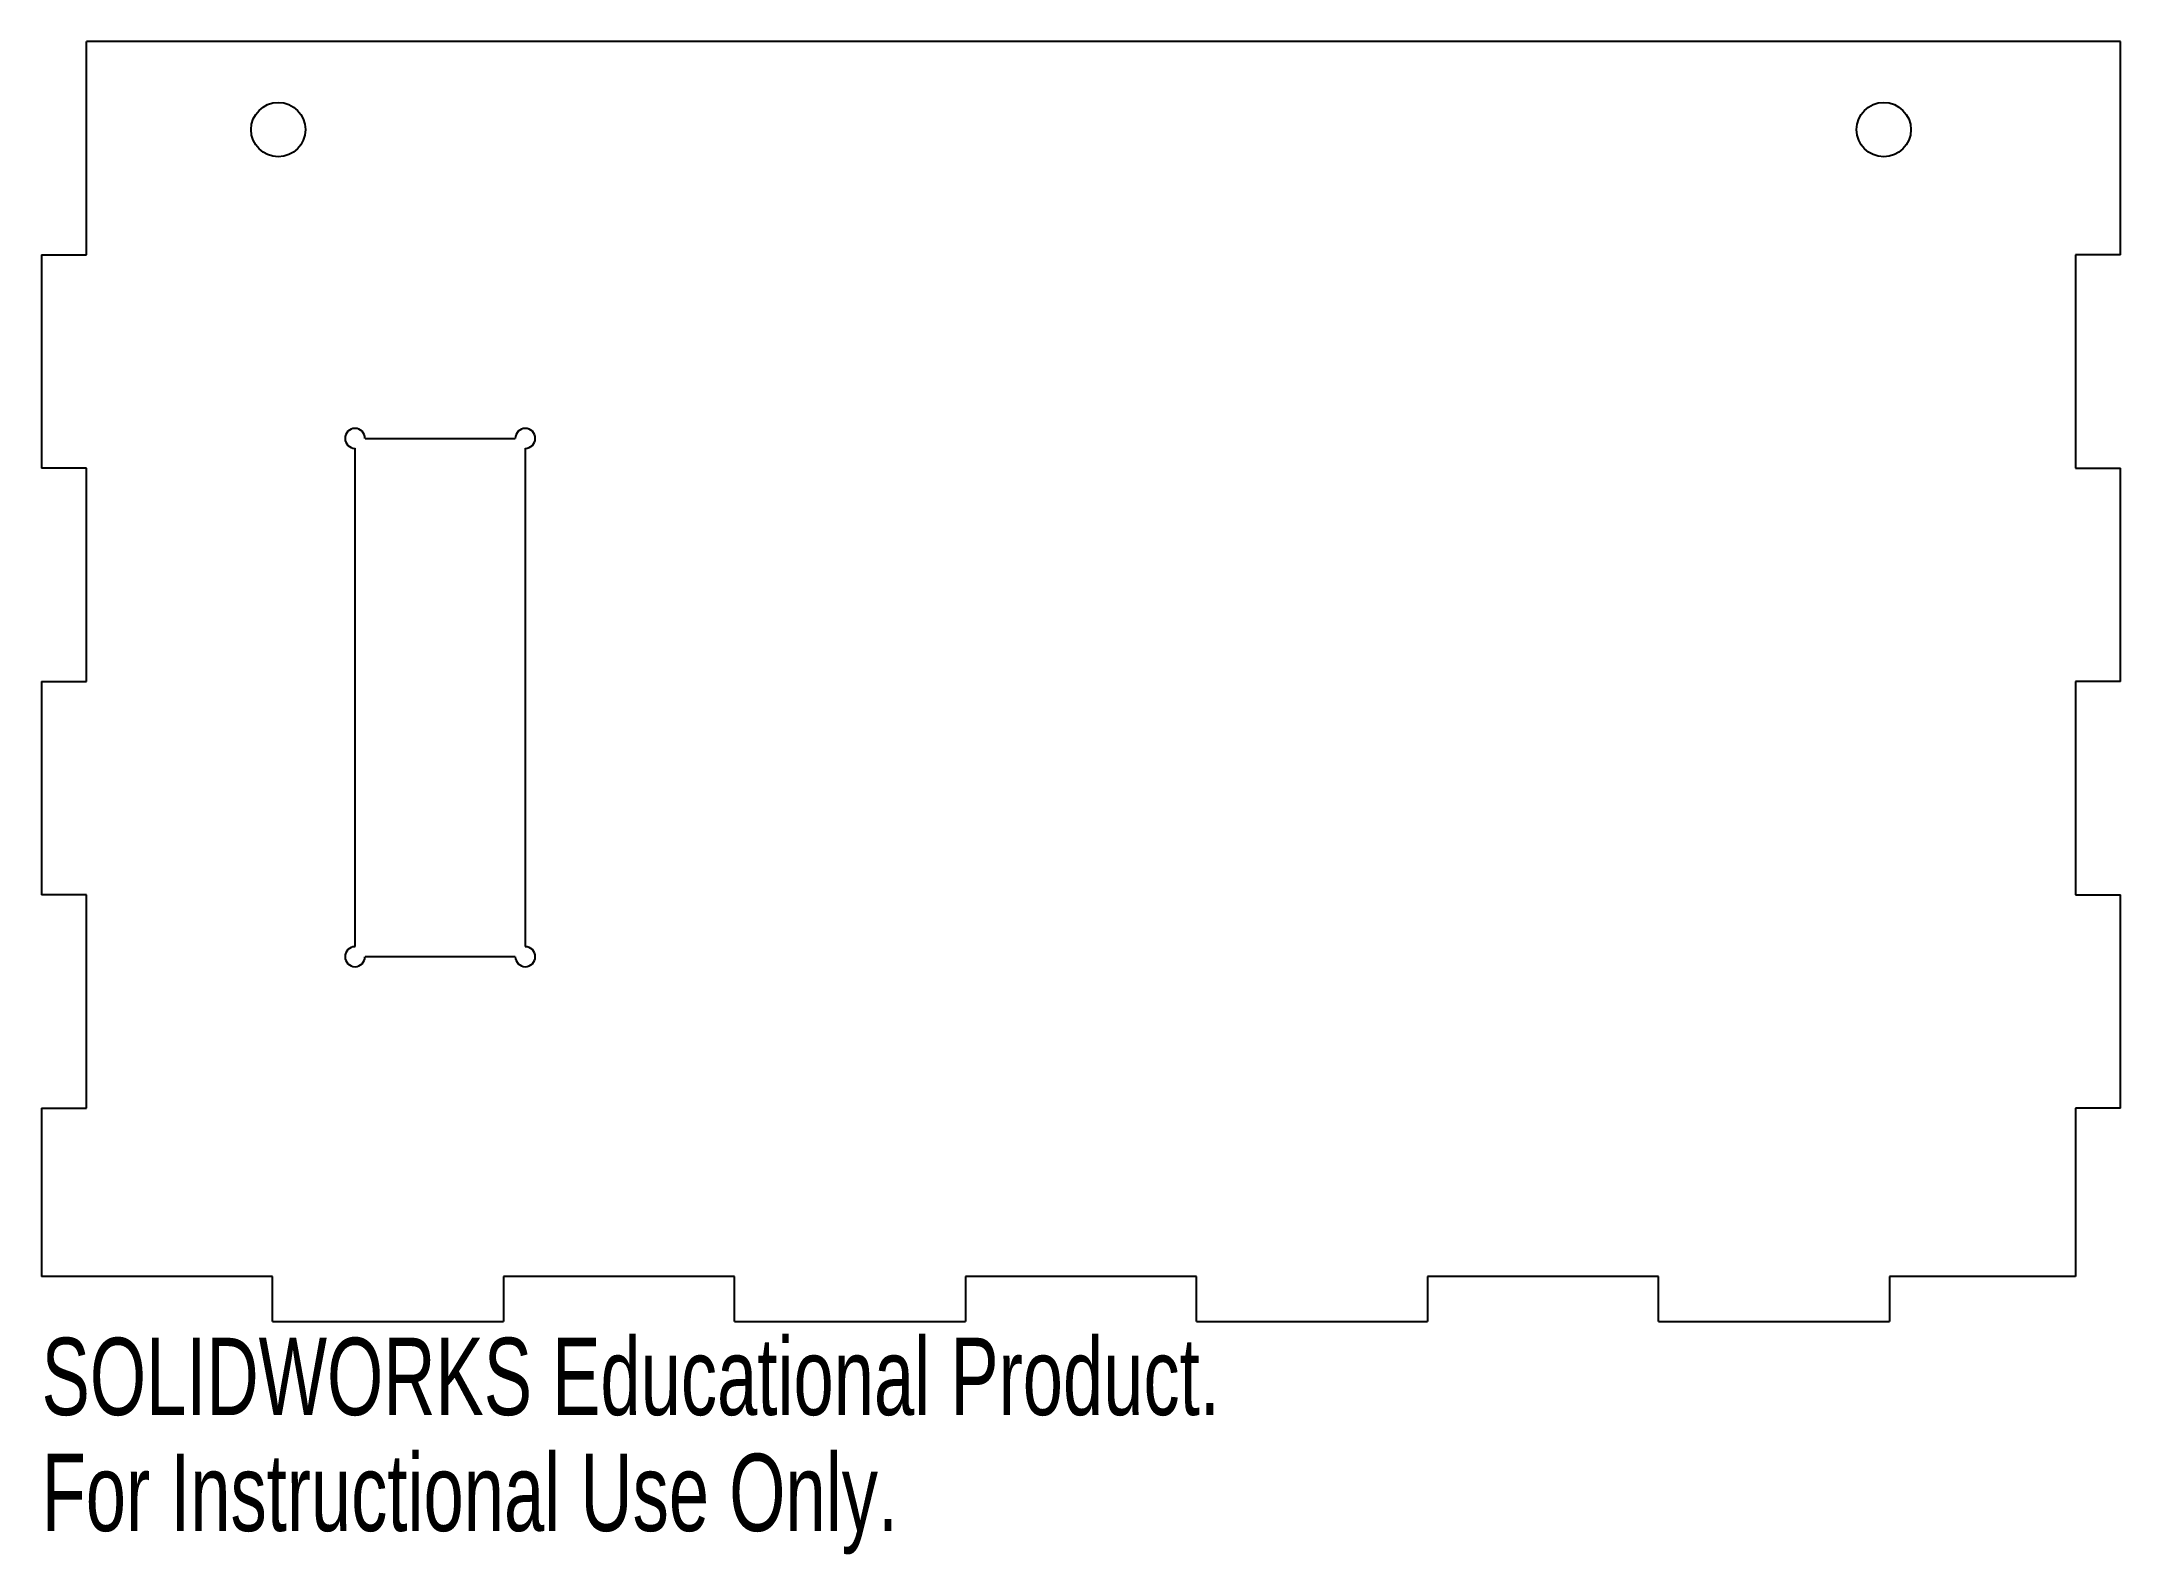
# Model space of a CAD drawing. Header units: millimetres. Extents: x 0 to 130, y -15 to 80.
import ezdxf

# ---------------------------------------------------------------- set-up
doc = ezdxf.new("R2010")
doc.units = ezdxf.units.MM
doc.styles.add('SLDTEXTSTYLE0', font='TXT', dxfattribs={"width": 0.7})

msp = doc.modelspace()

# ---------------------------------------------------------------- linework, layer by layer
at = {"color": 7, "linetype": 'Continuous', "lineweight": 25}
for p, q in [((2.8, 66.67), (2.8, 80)), ((130, 80), (2.8, 80)), ((130, 66.67), (130, 80)), ((0, 66.67), (0, 53.33)), ((0, 66.67), (2.8, 66.67)), ((130, 66.67), (127.2, 66.67)), ((127.2, 66.67), (127.2, 53.33)), ((20.23, 55.2), (29.62, 55.2)), ((2.8, 53.33), (0, 53.33)), ((2.8, 40), (2.8, 53.33)), ((19.6, 23.43), (19.6, 54.58)), ((30.25, 54.58), (30.25, 23.43)), ((127.2, 53.33), (130, 53.33)), ((130, 40), (130, 53.33)), ((0, 40), (0, 26.67)), ((0, 40), (2.8, 40)), ((130, 40), (127.2, 40)), ((127.2, 40), (127.2, 26.67)), ((2.8, 26.67), (0, 26.67)), ((2.8, 13.33), (2.8, 26.67)), ((127.2, 26.67), (130, 26.67)), ((130, 13.33), (130, 26.67)), ((29.62, 22.8), (20.23, 22.8)), ((0, 13.33), (0, 2.8)), ((0, 13.33), (2.8, 13.33)), ((130, 13.33), (127.2, 13.33)), ((127.2, 13.33), (127.2, 2.8)), ((14.44, 2.8), (0, 2.8)), ((14.44, 0), (14.44, 2.8)), ((43.33, 2.8), (28.89, 2.8)), ((28.89, 2.8), (28.89, 0)), ((43.33, 0), (43.33, 2.8)), ((72.22, 2.8), (57.78, 2.8)), ((57.78, 2.8), (57.78, 0)), ((72.22, 0), (72.22, 2.8)), ((101.11, 2.8), (86.67, 2.8)), ((86.67, 2.8), (86.67, 0)), ((101.11, 0), (101.11, 2.8)), ((127.2, 2.8), (115.56, 2.8)), ((115.56, 2.8), (115.56, 0)), ((14.44, 0), (28.89, 0)), ((43.33, 0), (57.78, 0)), ((72.22, 0), (86.67, 0)), ((101.11, 0), (115.56, 0))]:
    msp.add_line(p, q, dxfattribs=at)
for centre in [(14.8, 74.5), (115.2, 74.5)]:
    msp.add_circle(centre, 1.7, dxfattribs=at)
for centre, start, end in [((19.6, 55.2), 0, 270), ((30.25, 55.2), 270, 180), ((19.6, 22.8), 90, 0), ((30.25, 22.8), 180, 90)]:
    msp.add_arc(centre, 0.625, start, end, dxfattribs=at)

# ---------------------------------------------------------------- texts
at = {"color": 7, "linetype": 'Continuous', "char_height": 4.8336, "attachment_point": 1, "style": 'SLDTEXTSTYLE0'}
for s, insert in [('SOLIDWORKS Educational Product.', (0, -1.02)), ('For Instructional Use Only.', (0, -8.27))]:
    msp.add_mtext(s, dxfattribs=dict(at, insert=insert))

doc.saveas('drawing.dxf')
